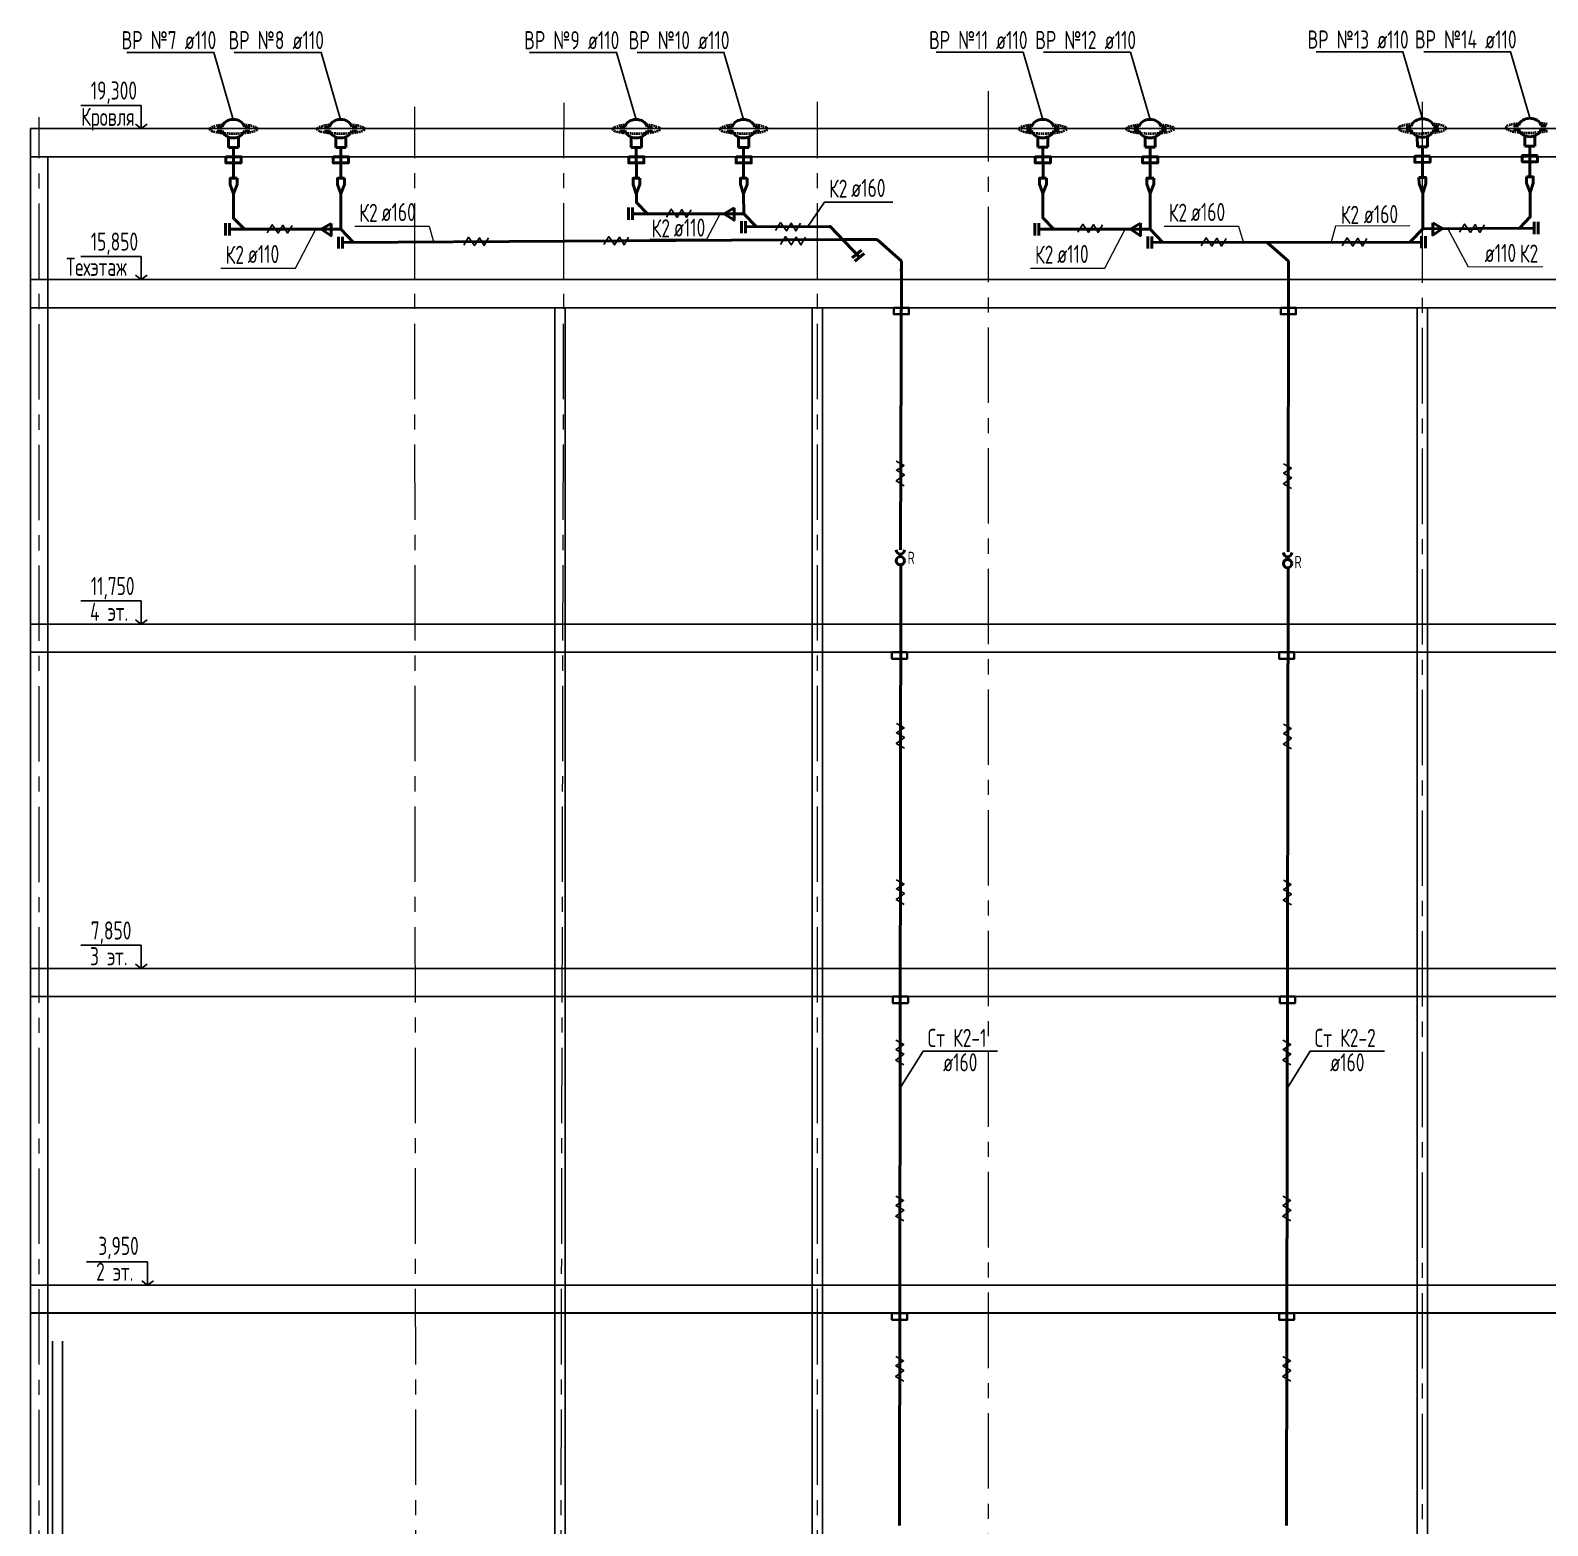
# Model space of a CAD drawing. Header units: millimetres. Extents: x -8689834 to 9419935, y -117443 to 166298.
# Drawn here: x -83562 to -58415, y -50119 to -25328 of the extents above; entities that cross this region are included whole.
import ezdxf

# ---------------------------------------------------------------- set-up
doc = ezdxf.new("R2010")
doc.units = ezdxf.units.MM
doc.header["$MEASUREMENT"] = 0
doc.linetypes.add('CENTER', pattern=[2, 1.25, -0.25, 0.25, -0.25])
for name, color, linetype in [('PDF __ВК-В1-текст', 7, 'Continuous'), ('PDF __ВК-противопожарная муфта', 1, 'Continuous'), ('PDF __ВК-стены', 7, 'Continuous'), ('PDF __эл.подогрев', 1, 'Continuous'), ('АР_Кровля дорожки', 245, 'Continuous'), ('АР_Таблицы', 250, 'Continuous')]:
    doc.layers.add(name, color=color, linetype=linetype)
doc.layers.add('PDF __К2', color=7, linetype='Continuous', true_color=0xb800b8)
doc.layers.add('АР_Оси', color=195, linetype='Continuous', lineweight=9)
doc.layers.add('ВК_канализация', color=32, linetype='Continuous', lineweight=15)
doc.styles.add('ISOCPEUR', font='isocpeur.ttf', dxfattribs={"width": 0.7})

msp = doc.modelspace()

# ---------------------------------------------------------------- linework, layer by layer
at = {"layer": 'PDF __ВК-В1-текст', "lineweight": 25}
for points in [[(-81724.8, -26572.1), (-82723.8, -26572.1)], [(-81724.8, -26957.3), (-81724.8, -26572.1)], [(-81627.4, -26885.4), (-81724.8, -26957.3), (-81817.9, -26885.4)], [(-81724.8, -29076.4), (-82723.8, -29076.4)], [(-81724.8, -29461.6), (-81724.8, -29076.4)], [(-81627.4, -29389.7), (-81724.8, -29461.6), (-81817.9, -29389.7)], [(-81724.8, -34786.9), (-82723.8, -34786.9)], [(-81724.8, -35172.1), (-81724.8, -34786.9)], [(-81627.4, -35100.2), (-81724.8, -35172.1), (-81817.9, -35100.2)], [(-81724.8, -40497.5), (-82723.8, -40497.5)], [(-81724.8, -40882.7), (-81724.8, -40497.5)], [(-81627.4, -40810.7), (-81724.8, -40882.7), (-81817.9, -40810.7)], [(-81618.9, -45746.6), (-82630.6, -45746.6)], [(-81618.9, -46131.8), (-81618.9, -45746.6)], [(-81618.9, -46131.8), (-81712.1, -46059.8)], [(-81618.9, -46131.8), (-81521.6, -46059.8)]]:
    msp.add_lwpolyline(points, dxfattribs=at)
at = {"layer": 'PDF __ВК-противопожарная муфта', "lineweight": 40}
for points in [[(-58583.9, -27403.7), (-58836.4, -27405.1), (-58835.8, -27507.3), (-58583.4, -27505.9)], [(-80322, -27424.8), (-80069.5, -27424.8), (-80069.5, -27526.9), (-80322, -27526.9)], [(-78542.7, -27424.8), (-78290.3, -27424.8), (-78290.3, -27526.9), (-78542.7, -27526.9)], [(-73645.7, -27425.2), (-73393.2, -27425.2), (-73393.2, -27527.4), (-73645.7, -27527.4)], [(-71866.4, -27425.2), (-71613.9, -27425.2), (-71613.9, -27527.4), (-71866.4, -27527.4)], [(-66907.7, -27423), (-66655.2, -27423), (-66655.2, -27525.2), (-66907.7, -27525.2)], [(-65128.4, -27423), (-64875.9, -27423), (-64875.9, -27525.2), (-65128.4, -27525.2)], [(-60363.2, -27413.7), (-60615.6, -27415.1), (-60615.1, -27517.3), (-60362.6, -27515.9)]]:
    msp.add_lwpolyline(points, close=True, dxfattribs=at)
at = {"layer": 'PDF __ВК-противопожарная муфта', "lineweight": 30}
for points in [[(-69253.8, -29927.3), (-69001.3, -29927.3), (-69001.3, -30035.5), (-69253.8, -30035.5)], [(-62839.1, -29927.3), (-62586.6, -29927.3), (-62586.6, -30035.5), (-62839.1, -30035.5)], [(-69281.7, -35637.8), (-69029.2, -35637.8), (-69029.2, -35746), (-69281.7, -35746)], [(-62866.9, -35637.8), (-62614.5, -35637.8), (-62614.5, -35746), (-62866.9, -35746)], [(-69268.3, -41348.3), (-69015.9, -41348.3), (-69015.9, -41456.5), (-69268.3, -41456.5)], [(-62853.6, -41348.3), (-62601.1, -41348.3), (-62601.1, -41456.5), (-62853.6, -41456.5)], [(-69281.7, -46597.4), (-69029.2, -46597.4), (-69029.2, -46705.6), (-69281.7, -46705.6)], [(-62866.9, -46597.4), (-62614.5, -46597.4), (-62614.5, -46705.6), (-62866.9, -46705.6)]]:
    msp.add_lwpolyline(points, close=True, dxfattribs=at)
at = {"layer": 'PDF __ВК-стены', "color": 18, "lineweight": 25, "true_color": 0x000000}
for points in [[(-83561.9, -26957.3), (-83561.9, -57091.4)], [(-83561.9, -26957.3), (-43997.7, -26957.4)], [(-83561.9, -27423), (-43998.5, -27423)], [(-83505.3, -27423), (-43998.5, -27423)], [(-83274.1, -27423), (-83274.1, -56625.8)], [(-83561.9, -29461.6), (-44002, -29461.8)], [(-83561.9, -29927.3), (-44002.8, -29927.3)], [(-83561.9, -29927.3), (-44002.8, -29927.3)], [(-74870, -29927.3), (-74870, -56625.8)], [(-74700.7, -29927.3), (-74700.7, -56625.8)], [(-70605, -29927.3), (-70605, -56625.8)], [(-70435.7, -29927.3), (-70435.7, -56625.8)], [(-60578.4, -29925.5), (-60578.4, -56624)], [(-60409.1, -29925.5), (-60409.1, -56624)], [(-83561.9, -35172.1), (-44011.7, -35172.1)], [(-83561.9, -35637.8), (-44012.5, -35637.8)], [(-83561.9, -35637.8), (-44012.5, -35637.8)], [(-83561.9, -40882.7), (-44021.4, -40882.7)], [(-83561.9, -41348.3), (-44022.2, -41348.3)], [(-83561.9, -41348.3), (-44022.2, -41348.3)], [(-83561.9, -46131.8), (-44030.3, -46131.8)], [(-83561.9, -46593.2), (-44031.1, -46593.2)], [(-83561.9, -46597.4), (-44031.1, -46597.4)], [(-83197.4, -47058.8), (-83197.4, -51842.3)], [(-83028, -47058.8), (-83028, -51842.3)]]:
    msp.add_lwpolyline(points, dxfattribs=at)
at = {"layer": 'PDF __К2', "lineweight": 40}
for points in [[(-80382.1, -26932.1), (-80466.2, -26932.1)], [(-80466.2, -26998.2), (-80382.1, -26998.2)], [(-80279.9, -27100.4), (-80279.9, -27268.7)], [(-80111.6, -27100.4), (-80111.6, -27268.7)], [(-79925.3, -26932.1), (-80009.4, -26932.1)], [(-80009.4, -26998.2), (-79925.3, -26998.2)], [(-78602.8, -26932.1), (-78687, -26932.1)], [(-78687, -26998.2), (-78602.8, -26998.2)], [(-78500.6, -27100.4), (-78500.6, -27268.7)], [(-78332.3, -27100.4), (-78332.3, -27268.7)], [(-78146, -26932.1), (-78230.1, -26932.1)], [(-78230.1, -26998.2), (-78146, -26998.2)], [(-73705.8, -26932.5), (-73789.9, -26932.5)], [(-73789.9, -26998.7), (-73705.8, -26998.7)], [(-73603.6, -27100.8), (-73603.6, -27269.1)], [(-73435.3, -27100.8), (-73435.3, -27269.1)], [(-73248.9, -26932.5), (-73333.1, -26932.5)], [(-73333.1, -26998.7), (-73248.9, -26998.7)], [(-71926.5, -26932.5), (-72010.7, -26932.5)], [(-72010.7, -26998.7), (-71926.5, -26998.7)], [(-71824.3, -27100.8), (-71824.3, -27269.1)], [(-71656, -27100.8), (-71656, -27269.1)], [(-71469.7, -26932.5), (-71553.8, -26932.5)], [(-71553.8, -26998.7), (-71469.7, -26998.7)], [(-66967.8, -26930.3), (-67051.9, -26930.3)], [(-67051.9, -26996.4), (-66967.8, -26996.4)], [(-66865.6, -27098.6), (-66865.6, -27266.9)], [(-66697.3, -27098.6), (-66697.3, -27266.9)], [(-66510.9, -26930.3), (-66595.1, -26930.3)], [(-66595.1, -26996.4), (-66510.9, -26996.4)], [(-65188.5, -26930.3), (-65272.7, -26930.3)], [(-65272.7, -26996.4), (-65188.5, -26996.4)], [(-65086.3, -27098.6), (-65086.3, -27266.9)], [(-64918, -27098.6), (-64918, -27266.9)], [(-64731.7, -26930.3), (-64815.8, -26930.3)], [(-64815.8, -26996.4), (-64731.7, -26996.4)], [(-60762.7, -26923.2), (-60678.5, -26922.7)], [(-60678.1, -26988.9), (-60762.3, -26989.3)], [(-60575.4, -27090.5), (-60574.4, -27258.8)], [(-60407.1, -27089.5), (-60406.1, -27257.8)], [(-60305.8, -26920.7), (-60221.7, -26920.2)], [(-60221.3, -26986.3), (-60305.5, -26986.8)], [(-58983.4, -26913.2), (-58899.3, -26912.8)], [(-58898.9, -26978.9), (-58983.1, -26979.4)], [(-58796.1, -27080.5), (-58795.2, -27248.8)], [(-58627.8, -27079.6), (-58626.9, -27247.9)], [(-58526.6, -26910.7), (-58442.4, -26910.2)], [(-58442.1, -26976.3), (-58526.2, -26976.8)], [(-80111.6, -27268.7), (-80279.9, -27268.7)], [(-80195.7, -27268.7), (-80192.7, -27779.4)], [(-78332.3, -27268.7), (-78500.6, -27268.7)], [(-78416.5, -27268.7), (-78416.5, -27779.4)], [(-73435.3, -27269.1), (-73603.6, -27269.1)], [(-73519.4, -27269.1), (-73516.4, -27779.9)], [(-71656, -27269.1), (-71824.3, -27269.1)], [(-71740.2, -27269.1), (-71740.2, -27779.9)], [(-66697.3, -27266.9), (-66865.6, -27266.9)], [(-66781.4, -27266.9), (-66778.4, -27777.6)], [(-64918, -27266.9), (-65086.3, -27266.9)], [(-65002.2, -27266.9), (-65002.2, -27777.6)], [(-60574.4, -27258.8), (-60406.1, -27257.8)], [(-60490.3, -27258.3), (-60487.4, -27769)], [(-58795.2, -27248.8), (-58626.9, -27247.9)], [(-58711, -27248.3), (-58711.2, -27759.1)], [(-80195.7, -28037.9), (-80195.7, -28440.6), (-80015.4, -28627)], [(-78416.5, -28037.9), (-78416.5, -28627), (-78205, -28845.5)], [(-73516.4, -28047), (-73516.4, -28182.6), (-73336.1, -28369)], [(-71740.2, -28038.4), (-71737.2, -28369), (-71525.7, -28587.5)], [(-66781.4, -28036.1), (-66781.4, -28438.8), (-66601.1, -28625.2)], [(-65002.2, -28036.1), (-65002.2, -28625.2), (-64790.7, -28843.7)], [(-60486, -28027.5), (-60482.7, -28616.6), (-60692.9, -28836.3)], [(-58706.7, -28017.5), (-58704.5, -28420.3), (-58883.8, -28607.6)], [(-73648.7, -28266.8), (-73648.7, -28471.1)], [(-73582.6, -28266.8), (-73582.6, -28471.1)], [(-73582.6, -28369), (-71737.2, -28369)], [(-80328, -28524.8), (-80328, -28729.2)], [(-80261.9, -28524.8), (-80261.9, -28729.2)], [(-80261.9, -28627), (-78416.5, -28627)], [(-71777.2, -28491.3), (-71777.2, -28689.6)], [(-71711, -28491.3), (-71711, -28689.6)], [(-71711, -28587.5), (-70308.2, -28577.8)], [(-70308.2, -28577.8), (-70308.2, -28577.8), (-69821.2, -29089.4)], [(-66913.7, -28523), (-66913.7, -28727.4)], [(-66847.5, -28523), (-66847.5, -28727.4)], [(-66847.5, -28625.2), (-65002.2, -28625.2)], [(-58637.3, -28606.2), (-60482.7, -28616.6)], [(-58637.9, -28504.1), (-58636.7, -28708.4)], [(-58571.8, -28503.7), (-58570.6, -28708.1)], [(-78456.5, -28749.3), (-78456.5, -28947.7)], [(-78390.3, -28749.3), (-78390.3, -28947.7)], [(-78390.3, -28845.5), (-70099.6, -28796.8)], [(-70099.6, -28796.8), (-69529.7, -28796.8)], [(-69529.7, -28796.8), (-69126.6, -29157.7)], [(-65042.1, -28747.5), (-65042.1, -28945.9)], [(-64976, -28747.5), (-64976, -28945.9)], [(-64976, -28846.7), (-60507.6, -28838.2)], [(-63063.3, -28843.1), (-62711.9, -29157.7)], [(-60508.1, -28739), (-60507, -28937.4)], [(-60442, -28738.7), (-60440.9, -28937)], [(-69939.7, -29102.1), (-69787.4, -28975.1)], [(-69897.3, -29152.9), (-69745, -29025.8)], [(-69126.6, -29157.7), (-69143.3, -33942.4)], [(-62711.9, -29157.7), (-62718, -33973.5)], [(-69127, -29281.3), (-69127, -29317.4)], [(-69127, -29281.3), (-69127, -29317.4)], [(-69133, -34191.1), (-69157.8, -50119.2)], [(-69140.3, -34017.6), (-69140.3, -34053.7)], [(-69140.3, -34017.6), (-69140.3, -34053.7)], [(-62722.5, -34062.8), (-62722.5, -34098.9)], [(-62722.5, -34062.8), (-62722.5, -34098.9)], [(-62718.3, -34236.7), (-62743.1, -50119.2)]]:
    msp.add_lwpolyline(points, dxfattribs=at)
at = {"layer": 'PDF __К2', "color": 7, "lineweight": 40}
for points in [[(-80135.6, -27779.4), (-80135.6, -27881.6), (-80195.7, -28037.9), (-80249.8, -27881.6), (-80249.8, -27779.4)], [(-78356.4, -27779.4), (-78356.4, -27881.6), (-78416.5, -28037.9), (-78470.6, -27881.6), (-78470.6, -27779.4)], [(-73459.3, -27779.9), (-73459.3, -27882.1), (-73519.4, -28038.4), (-73573.5, -27882.1), (-73573.5, -27779.9)], [(-71680.1, -27779.9), (-71680.1, -27882.1), (-71740.2, -28038.4), (-71794.3, -27882.1), (-71794.3, -27779.9)], [(-66721.3, -27777.6), (-66721.3, -27879.8), (-66781.4, -28036.1), (-66835.5, -27879.8), (-66835.5, -27777.6)], [(-64942, -27777.6), (-64942, -27879.8), (-65002.2, -28036.1), (-65056.3, -27879.8), (-65056.3, -27777.6)], [(-60547.5, -27769.4), (-60547, -27871.6), (-60486, -28027.5), (-60432.8, -27870.9), (-60433.3, -27768.7)], [(-58768.3, -27759.4), (-58767.7, -27861.6), (-58706.7, -28017.5), (-58653.5, -27861), (-58654.1, -27758.8)]]:
    msp.add_lwpolyline(points, close=True, dxfattribs=at)
for points in [[(-71899.5, -28270.4), (-71899.5, -28477.2), (-72061.8, -28369), (-71899.5, -28270.4)], [(-78578.8, -28528.4), (-78578.8, -28735.2), (-78741.1, -28627), (-78578.8, -28528.4)], [(-65164.5, -28526.6), (-65164.5, -28733.4), (-65326.8, -28625.2), (-65164.5, -28526.6)], [(-60320.9, -28517.1), (-60319.8, -28723.9), (-60158.1, -28614.8), (-60320.9, -28517.1)]]:
    msp.add_lwpolyline(points, dxfattribs=at)
at = {"layer": 'PDF __К2', "lineweight": 40}
for centre in [(-69143.3, -34122.8), (-62725.5, -34168)]:
    msp.add_circle(centre, 69.1, dxfattribs=at)
for centre in [(-69143.3, -33942.4), (-62725.5, -33987.6)]:
    msp.add_arc(centre, 69.1, 180.00003, 359.99997, dxfattribs=at)
for points in [[(-80198.8, -26805.8), (-80287.4, -26805.8), (-80364.2, -26855.6), (-80383.5, -26925.7)], [(-80014, -26925.7), (-80033.3, -26855.6), (-80110.1, -26805.8), (-80198.8, -26805.8)], [(-78419.5, -26805.8), (-78508.1, -26805.8), (-78584.9, -26855.6), (-78604.3, -26925.7)], [(-78234.7, -26925.7), (-78254, -26855.6), (-78330.8, -26805.8), (-78419.5, -26805.8)], [(-73522.4, -26806.3), (-73611.1, -26806.3), (-73687.9, -26856.1), (-73707.2, -26926.1)], [(-73337.7, -26926.1), (-73357, -26856.1), (-73433.8, -26806.3), (-73522.4, -26806.3)], [(-71743.2, -26806.3), (-71831.8, -26806.3), (-71908.6, -26856.1), (-71928, -26926.1)], [(-71558.4, -26926.1), (-71577.7, -26856.1), (-71654.5, -26806.3), (-71743.2, -26806.3)], [(-66784.4, -26804.1), (-66873.1, -26804.1), (-66949.9, -26853.9), (-66969.2, -26923.9)], [(-66599.6, -26923.9), (-66619, -26853.9), (-66695.8, -26804.1), (-66784.4, -26804.1)], [(-65005.2, -26804.1), (-65093.8, -26804.1), (-65170.6, -26853.9), (-65190, -26923.9)], [(-64820.4, -26923.9), (-64839.7, -26853.9), (-64916.5, -26804.1), (-65005.2, -26804.1)], [(-60674, -26916.3), (-60655, -26846.2), (-60578.5, -26795.9), (-60489.9, -26795.4)], [(-60489.9, -26795.4), (-60401.2, -26795), (-60324.1, -26844.3), (-60304.4, -26914.3)], [(-58894.7, -26906.4), (-58875.8, -26836.2), (-58799.3, -26786), (-58710.6, -26785.5)], [(-58710.6, -26785.5), (-58622, -26785), (-58544.9, -26834.4), (-58525.2, -26904.3)], [(-80383.5, -26992.6), (-80364.2, -27062.6), (-80287.4, -27112.4), (-80198.8, -27112.4)], [(-80198.8, -27112.4), (-80110.1, -27112.4), (-80033.3, -27062.6), (-80014, -26992.6)], [(-78604.3, -26992.6), (-78584.9, -27062.6), (-78508.1, -27112.4), (-78419.5, -27112.4)], [(-78419.5, -27112.4), (-78330.8, -27112.4), (-78254, -27062.6), (-78234.7, -26992.6)], [(-73707.2, -26993), (-73687.9, -27063.1), (-73611.1, -27112.9), (-73522.4, -27112.9)], [(-73522.4, -27112.9), (-73433.8, -27112.9), (-73357, -27063.1), (-73337.7, -26993)], [(-71928, -26993), (-71908.6, -27063.1), (-71831.8, -27112.9), (-71743.2, -27112.9)], [(-71743.2, -27112.9), (-71654.5, -27112.9), (-71577.7, -27063.1), (-71558.4, -26993)], [(-66969.2, -26990.8), (-66949.9, -27060.8), (-66873.1, -27110.6), (-66784.4, -27110.6)], [(-66784.4, -27110.6), (-66695.8, -27110.6), (-66619, -27060.8), (-66599.6, -26990.8)], [(-65190, -26990.8), (-65170.6, -27060.8), (-65093.8, -27110.6), (-65005.2, -27110.6)], [(-65005.2, -27110.6), (-64916.5, -27110.6), (-64839.7, -27060.8), (-64820.4, -26990.8)], [(-60488.2, -27102), (-60576.8, -27102.5), (-60653.9, -27053.1), (-60673.6, -26983.2)], [(-60304, -26981.1), (-60323, -27051.3), (-60399.5, -27101.5), (-60488.2, -27102)], [(-58708.9, -27092), (-58797.6, -27092.5), (-58874.6, -27043.2), (-58894.4, -26973.2)], [(-58524.8, -26971.2), (-58543.8, -27041.3), (-58620.3, -27091.5), (-58708.9, -27092)]]:
    msp.add_open_spline(points, degree=3, dxfattribs=at)
at = {"layer": 'PDF __эл.подогрев', "lineweight": 35}
for points in [[(-80484.3, -26908), (-80460.2, -26902)], [(-80448.2, -26902), (-80424.2, -26896)], [(-80412.1, -26896), (-80388.1, -26890)], [(-80376.1, -26890), (-80364.1, -26890)], [(-80027.4, -26890), (-80003.4, -26890)], [(-79991.4, -26896), (-79967.3, -26896)], [(-79955.3, -26896), (-79925.3, -26902)], [(-78705, -26908), (-78681, -26902)], [(-78668.9, -26902), (-78644.9, -26896)], [(-78632.9, -26896), (-78608.8, -26890)], [(-78596.8, -26890), (-78584.8, -26890)], [(-78248.2, -26890), (-78224.1, -26890)], [(-78212.1, -26896), (-78188.1, -26896)], [(-78176, -26896), (-78146, -26902)], [(-73808, -26908.5), (-73783.9, -26902.5)], [(-73771.9, -26902.5), (-73747.9, -26896.5)], [(-73735.8, -26896.5), (-73711.8, -26890.5)], [(-73699.8, -26890.5), (-73687.7, -26890.5)], [(-73351.1, -26890.5), (-73327.1, -26890.5)], [(-73315.1, -26896.5), (-73291, -26896.5)], [(-73279, -26896.5), (-73248.9, -26902.5)], [(-72028.7, -26908.5), (-72004.7, -26902.5)], [(-71992.6, -26902.5), (-71968.6, -26896.5)], [(-71956.6, -26896.5), (-71932.5, -26890.5)], [(-71920.5, -26890.5), (-71908.5, -26890.5)], [(-71571.9, -26890.5), (-71547.8, -26890.5)], [(-71535.8, -26896.5), (-71511.8, -26896.5)], [(-71499.7, -26896.5), (-71469.7, -26902.5)], [(-67070, -26906.2), (-67045.9, -26900.2)], [(-67033.9, -26900.2), (-67009.8, -26894.2)], [(-66997.8, -26894.2), (-66973.8, -26888.2)], [(-66961.8, -26888.2), (-66949.7, -26888.2)], [(-66613.1, -26888.2), (-66589.1, -26888.2)], [(-66577, -26894.2), (-66553, -26894.2)], [(-66541, -26894.2), (-66510.9, -26900.2)], [(-66498.9, -26906.2), (-66492.9, -26906.2), (-66474.9, -26912.2)], [(-65290.7, -26906.2), (-65266.6, -26900.2)], [(-65254.6, -26900.2), (-65230.6, -26894.2)], [(-65218.6, -26894.2), (-65194.5, -26888.2)], [(-65182.5, -26888.2), (-65170.5, -26888.2)], [(-64833.9, -26888.2), (-64809.8, -26888.2)], [(-64797.8, -26894.2), (-64773.7, -26894.2)], [(-64761.7, -26894.2), (-64731.7, -26900.2)], [(-64719.6, -26906.2), (-64713.6, -26906.2), (-64695.6, -26912.2)], [(-60810.8, -26905.4), (-60828.8, -26911.6), (-60834.9, -26911.6)], [(-60774.8, -26899.2), (-60780.8, -26899.3), (-60798.8, -26905.4)], [(-60732.8, -26887), (-60762.8, -26893.2)], [(-60696.7, -26886.8), (-60720.8, -26886.9)], [(-60660.7, -26880.6), (-60684.8, -26880.7)], [(-60312.1, -26878.6), (-60324.1, -26878.7)], [(-60276, -26884.4), (-60300.1, -26878.5)], [(-60239.9, -26890.2), (-60264, -26884.4)], [(-60203.8, -26896), (-60227.9, -26890.2)], [(-60167.6, -26907.9), (-60191.7, -26902)], [(-59031.6, -26895.5), (-59049.6, -26901.6), (-59055.6, -26901.6)], [(-58995.6, -26889.3), (-59001.6, -26889.3), (-59019.6, -26895.4)], [(-58953.6, -26877), (-58983.6, -26883.2)], [(-58917.5, -26876.8), (-58941.5, -26876.9)], [(-58881.5, -26870.6), (-58905.5, -26870.7)], [(-58532.8, -26868.6), (-58544.9, -26868.7)], [(-58496.7, -26874.5), (-58520.8, -26868.6)], [(-58460.6, -26880.3), (-58484.7, -26874.4)], [(-58424.5, -26886.1), (-58448.6, -26880.2)], [(-80586.5, -26956.1), (-80586.5, -26950.1), (-80568.4, -26938.1)], [(-80574.4, -26986.2), (-80580.5, -26980.2), (-80586.5, -26968.1)], [(-80538.4, -27004.2), (-80556.4, -26998.2), (-80562.4, -26992.2)], [(-80556.4, -26932.1), (-80532.4, -26920)], [(-80502.3, -27016.2), (-80520.3, -27010.2), (-80526.4, -27004.2)], [(-80520.3, -26920), (-80496.3, -26914)], [(-80466.2, -27022.2), (-80472.3, -27022.2), (-80490.3, -27016.2)], [(-80430.2, -27028.2), (-80454.2, -27022.2)], [(-80394.1, -27034.3), (-80412.1, -27034.3), (-80418.2, -27028.2)], [(-80358, -27040.3), (-80382.1, -27034.3)], [(-80322, -27040.3), (-80346, -27040.3)], [(-80279.9, -27040.3), (-80303.9, -27040.3)], [(-80243.8, -27046.3), (-80267.9, -27046.3)], [(-80207.8, -27046.3), (-80231.8, -27046.3)], [(-80171.7, -27046.3), (-80195.7, -27046.3)], [(-80129.6, -27046.3), (-80159.7, -27046.3)], [(-80093.6, -27040.3), (-80117.6, -27046.3)], [(-80057.5, -27040.3), (-80081.5, -27040.3)], [(-80021.4, -27034.3), (-80045.5, -27040.3)], [(-79985.4, -27034.3), (-80009.4, -27034.3)], [(-79943.3, -27028.2), (-79967.3, -27028.2)], [(-79907.2, -27022.2), (-79919.2, -27022.2), (-79931.3, -27022.2)], [(-79913.2, -26908), (-79907.2, -26908), (-79889.2, -26914)], [(-79871.2, -27010.2), (-79895.2, -27016.2)], [(-79877.2, -26914), (-79859.1, -26920), (-79853.1, -26920)], [(-79835.1, -26998.2), (-79859.1, -27004.2)], [(-79841.1, -26926.1), (-79823.1, -26932.1), (-79823.1, -26938.1)], [(-79805, -26974.1), (-79811, -26980.2), (-79823.1, -26992.2)], [(-79811, -26944.1), (-79805, -26950.1), (-79799, -26968.1)], [(-78807.2, -26956.1), (-78807.2, -26950.1), (-78789.2, -26938.1)], [(-78795.2, -26986.2), (-78801.2, -26980.2), (-78807.2, -26968.1)], [(-78759.1, -27004.2), (-78777.1, -26998.2), (-78783.2, -26992.2)], [(-78777.1, -26932.1), (-78753.1, -26920)], [(-78723, -27016.2), (-78741.1, -27010.2), (-78747.1, -27004.2)], [(-78741.1, -26920), (-78717, -26914)], [(-78687, -27022.2), (-78693, -27022.2), (-78711, -27016.2)], [(-78650.9, -27028.2), (-78675, -27022.2)], [(-78614.8, -27034.3), (-78632.9, -27034.3), (-78638.9, -27028.2)], [(-78578.8, -27040.3), (-78602.8, -27034.3)], [(-78542.7, -27040.3), (-78566.8, -27040.3)], [(-78500.6, -27040.3), (-78524.7, -27040.3)], [(-78464.6, -27046.3), (-78488.6, -27046.3)], [(-78428.5, -27046.3), (-78452.6, -27046.3)], [(-78392.4, -27046.3), (-78416.5, -27046.3)], [(-78350.4, -27046.3), (-78380.4, -27046.3)], [(-78314.3, -27040.3), (-78338.3, -27046.3)], [(-78278.2, -27040.3), (-78302.3, -27040.3)], [(-78242.2, -27034.3), (-78266.2, -27040.3)], [(-78206.1, -27034.3), (-78230.1, -27034.3)], [(-78164, -27028.2), (-78188.1, -27028.2)], [(-78128, -27022.2), (-78140, -27022.2), (-78152, -27022.2)], [(-78134, -26908), (-78128, -26908), (-78109.9, -26914)], [(-78091.9, -27010.2), (-78115.9, -27016.2)], [(-78097.9, -26914), (-78079.9, -26920), (-78073.9, -26920)], [(-78055.8, -26998.2), (-78079.9, -27004.2)], [(-78061.8, -26926.1), (-78043.8, -26932.1), (-78043.8, -26938.1)], [(-78025.8, -26974.1), (-78031.8, -26980.2), (-78043.8, -26992.2)], [(-78031.8, -26944.1), (-78025.8, -26950.1), (-78019.8, -26968.1)], [(-73910.2, -26956.6), (-73910.2, -26950.6), (-73892.1, -26938.5)], [(-73898.1, -26986.6), (-73904.1, -26980.6), (-73910.2, -26968.6)], [(-73862.1, -27004.7), (-73880.1, -26998.7), (-73886.1, -26992.6)], [(-73880.1, -26932.5), (-73856.1, -26920.5)], [(-73826, -27016.7), (-73844, -27010.7), (-73850, -27004.7)], [(-73844, -26920.5), (-73820, -26914.5)], [(-73789.9, -27022.7), (-73795.9, -27022.7), (-73814, -27016.7)], [(-73753.9, -27028.7), (-73777.9, -27022.7)], [(-73717.8, -27034.7), (-73735.8, -27034.7), (-73741.8, -27028.7)], [(-73681.7, -27040.7), (-73705.8, -27034.7)], [(-73645.7, -27040.7), (-73669.7, -27040.7)], [(-73603.6, -27040.7), (-73627.6, -27040.7)], [(-73567.5, -27046.7), (-73591.6, -27046.7)], [(-73531.5, -27046.7), (-73555.5, -27046.7)], [(-73495.4, -27046.7), (-73519.4, -27046.7)], [(-73453.3, -27046.7), (-73483.4, -27046.7)], [(-73417.3, -27040.7), (-73441.3, -27046.7)], [(-73381.2, -27040.7), (-73405.2, -27040.7)], [(-73345.1, -27034.7), (-73369.2, -27040.7)], [(-73309.1, -27034.7), (-73333.1, -27034.7)], [(-73267, -27028.7), (-73291, -27028.7)], [(-73230.9, -27022.7), (-73242.9, -27022.7), (-73255, -27022.7)], [(-73236.9, -26908.5), (-73230.9, -26908.5), (-73212.9, -26914.5)], [(-73194.8, -27010.7), (-73218.9, -27016.7)], [(-73200.9, -26914.5), (-73182.8, -26920.5), (-73176.8, -26920.5)], [(-73158.8, -26998.7), (-73182.8, -27004.7)], [(-73164.8, -26926.5), (-73146.8, -26932.5), (-73146.8, -26938.5)], [(-73128.7, -26974.6), (-73134.7, -26980.6), (-73146.8, -26992.6)], [(-73134.7, -26944.6), (-73128.7, -26950.6), (-73122.7, -26968.6)], [(-72130.9, -26956.6), (-72130.9, -26950.6), (-72112.9, -26938.5)], [(-72118.9, -26986.6), (-72124.9, -26980.6), (-72130.9, -26968.6)], [(-72082.8, -27004.7), (-72100.8, -26998.7), (-72106.8, -26992.6)], [(-72100.8, -26932.5), (-72076.8, -26920.5)], [(-72046.7, -27016.7), (-72064.8, -27010.7), (-72070.8, -27004.7)], [(-72064.8, -26920.5), (-72040.7, -26914.5)], [(-72010.7, -27022.7), (-72016.7, -27022.7), (-72034.7, -27016.7)], [(-71974.6, -27028.7), (-71998.6, -27022.7)], [(-71938.5, -27034.7), (-71956.6, -27034.7), (-71962.6, -27028.7)], [(-71902.5, -27040.7), (-71926.5, -27034.7)], [(-71866.4, -27040.7), (-71890.4, -27040.7)], [(-71824.3, -27040.7), (-71848.4, -27040.7)], [(-71788.3, -27046.7), (-71812.3, -27046.7)], [(-71752.2, -27046.7), (-71776.2, -27046.7)], [(-71716.1, -27046.7), (-71740.2, -27046.7)], [(-71674.1, -27046.7), (-71704.1, -27046.7)], [(-71638, -27040.7), (-71662, -27046.7)], [(-71601.9, -27040.7), (-71626, -27040.7)], [(-71565.9, -27034.7), (-71589.9, -27040.7)], [(-71529.8, -27034.7), (-71553.8, -27034.7)], [(-71487.7, -27028.7), (-71511.8, -27028.7)], [(-71451.6, -27022.7), (-71463.7, -27022.7), (-71475.7, -27022.7)], [(-71457.7, -26908.5), (-71451.6, -26908.5), (-71433.6, -26914.5)], [(-71415.6, -27010.7), (-71439.6, -27016.7)], [(-71421.6, -26914.5), (-71403.6, -26920.5), (-71397.5, -26920.5)], [(-71379.5, -26998.7), (-71403.6, -27004.7)], [(-71385.5, -26926.5), (-71367.5, -26932.5), (-71367.5, -26938.5)], [(-71349.5, -26974.6), (-71355.5, -26980.6), (-71367.5, -26992.6)], [(-71355.5, -26944.6), (-71349.5, -26950.6), (-71343.4, -26968.6)], [(-67172.1, -26954.3), (-67172.1, -26948.3), (-67154.1, -26936.3)], [(-67160.1, -26984.4), (-67166.1, -26978.4), (-67172.1, -26966.3)], [(-67124.1, -27002.4), (-67142.1, -26996.4), (-67148.1, -26990.4)], [(-67142.1, -26930.3), (-67118, -26918.3)], [(-67088, -27014.4), (-67106, -27008.4), (-67112, -27002.4)], [(-67106, -26918.3), (-67082, -26912.2)], [(-67051.9, -27020.4), (-67057.9, -27020.4), (-67076, -27014.4)], [(-67015.9, -27026.5), (-67039.9, -27020.4)], [(-66979.8, -27032.5), (-66997.8, -27032.5), (-67003.8, -27026.5)], [(-66943.7, -27038.5), (-66967.8, -27032.5)], [(-66907.7, -27038.5), (-66931.7, -27038.5)], [(-66865.6, -27038.5), (-66889.6, -27038.5)], [(-66829.5, -27044.5), (-66853.6, -27044.5)], [(-66793.4, -27044.5), (-66817.5, -27044.5)], [(-66757.4, -27044.5), (-66781.4, -27044.5)], [(-66715.3, -27044.5), (-66745.4, -27044.5)], [(-66679.2, -27038.5), (-66703.3, -27044.5)], [(-66643.2, -27038.5), (-66667.2, -27038.5)], [(-66607.1, -27032.5), (-66631.1, -27038.5)], [(-66571, -27032.5), (-66595.1, -27032.5)], [(-66529, -27026.5), (-66553, -27026.5)], [(-66492.9, -27020.4), (-66504.9, -27020.4), (-66516.9, -27020.4)], [(-66456.8, -27008.4), (-66480.9, -27014.4)], [(-66462.8, -26912.2), (-66444.8, -26918.3), (-66438.8, -26918.3)], [(-66420.8, -26996.4), (-66444.8, -27002.4)], [(-66426.8, -26924.3), (-66408.7, -26930.3), (-66408.7, -26936.3)], [(-66390.7, -26972.4), (-66396.7, -26978.4), (-66408.7, -26990.4)], [(-66396.7, -26942.3), (-66390.7, -26948.3), (-66384.7, -26966.3)], [(-65392.9, -26954.3), (-65392.9, -26948.3), (-65374.8, -26936.3)], [(-65380.9, -26984.4), (-65386.9, -26978.4), (-65392.9, -26966.3)], [(-65344.8, -27002.4), (-65362.8, -26996.4), (-65368.8, -26990.4)], [(-65362.8, -26930.3), (-65338.8, -26918.3)], [(-65308.7, -27014.4), (-65326.8, -27008.4), (-65332.8, -27002.4)], [(-65326.8, -26918.3), (-65302.7, -26912.2)], [(-65272.7, -27020.4), (-65278.7, -27020.4), (-65296.7, -27014.4)], [(-65236.6, -27026.5), (-65260.6, -27020.4)], [(-65200.5, -27032.5), (-65218.6, -27032.5), (-65224.6, -27026.5)], [(-65164.5, -27038.5), (-65188.5, -27032.5)], [(-65128.4, -27038.5), (-65152.4, -27038.5)], [(-65086.3, -27038.5), (-65110.4, -27038.5)], [(-65050.2, -27044.5), (-65074.3, -27044.5)], [(-65014.2, -27044.5), (-65038.2, -27044.5)], [(-64978.1, -27044.5), (-65002.2, -27044.5)], [(-64936, -27044.5), (-64966.1, -27044.5)], [(-64900, -27038.5), (-64924, -27044.5)], [(-64863.9, -27038.5), (-64888, -27038.5)], [(-64827.8, -27032.5), (-64851.9, -27038.5)], [(-64791.8, -27032.5), (-64815.8, -27032.5)], [(-64749.7, -27026.5), (-64773.7, -27026.5)], [(-64713.6, -27020.4), (-64725.7, -27020.4), (-64737.7, -27020.4)], [(-64677.6, -27008.4), (-64701.6, -27014.4)], [(-64683.6, -26912.2), (-64665.5, -26918.3), (-64659.5, -26918.3)], [(-64641.5, -26996.4), (-64665.5, -27002.4)], [(-64647.5, -26924.3), (-64629.5, -26930.3), (-64629.5, -26936.3)], [(-64611.4, -26972.4), (-64617.5, -26978.4), (-64629.5, -26990.4)], [(-64617.5, -26942.3), (-64611.4, -26948.3), (-64605.4, -26966.3)], [(-60876.8, -26935.9), (-60882.8, -26941.9), (-60888.7, -26960)], [(-60882.6, -26966), (-60876.6, -26971.9), (-60864.5, -26983.9)], [(-60846.8, -26917.7), (-60864.8, -26923.8), (-60864.8, -26929.8)], [(-60852.5, -26989.8), (-60828.4, -26995.7)], [(-60816.3, -27001.7), (-60792.2, -27007.5)], [(-60780.2, -27013.5), (-60768.2, -27013.4), (-60756.1, -27013.3)], [(-60744.1, -27019.3), (-60720, -27019.1)], [(-60702, -27025.1), (-60677.9, -27024.9)], [(-60665.9, -27024.9), (-60641.8, -27030.7)], [(-60629.8, -27030.7), (-60605.8, -27030.5)], [(-60593.7, -27030.5), (-60569.7, -27036.3)], [(-60557.6, -27036.3), (-60527.6, -27036.1)], [(-60515.6, -27036), (-60491.5, -27035.9)], [(-60479.5, -27035.8), (-60455.5, -27035.7)], [(-60443.4, -27035.6), (-60419.4, -27035.5)], [(-60407.4, -27029.4), (-60383.4, -27029.3)], [(-60365.3, -27029.2), (-60341.3, -27029.1)], [(-60329.3, -27029), (-60305.3, -27022.8)], [(-60293.2, -27022.8), (-60275.2, -27022.7), (-60269.2, -27016.6)], [(-60257.2, -27016.6), (-60233.2, -27010.4)], [(-60221.2, -27010.3), (-60215.2, -27010.3), (-60197.2, -27004.2)], [(-60185.1, -27004.1), (-60167.1, -26998), (-60161.2, -26992)], [(-60131.5, -26919.7), (-60155.6, -26907.8)], [(-60149.1, -26991.9), (-60131.1, -26985.8), (-60125.2, -26979.8)], [(-60101.3, -26943.6), (-60101.4, -26937.5), (-60119.5, -26925.6)], [(-60113.2, -26973.7), (-60107.2, -26967.6), (-60101.3, -26955.6)], [(-59097.6, -26925.9), (-59103.5, -26932), (-59109.5, -26950)], [(-59103.4, -26956), (-59097.4, -26962), (-59085.3, -26973.9)], [(-59067.6, -26907.7), (-59085.6, -26913.8), (-59085.6, -26919.8)], [(-59073.2, -26979.9), (-59049.1, -26985.7)], [(-59037.1, -26991.7), (-59013, -26997.6)], [(-59001, -27003.5), (-58988.9, -27003.4), (-58976.9, -27003.4)], [(-58964.9, -27009.3), (-58940.8, -27009.2)], [(-58922.7, -27015.1), (-58898.7, -27015)], [(-58886.7, -27014.9), (-58862.6, -27020.8)], [(-58850.6, -27020.7), (-58826.5, -27020.6)], [(-58814.5, -27020.5), (-58790.4, -27026.4)], [(-58778.4, -27026.3), (-58748.4, -27026.1)], [(-58736.3, -27026.1), (-58712.3, -27025.9)], [(-58700.3, -27025.9), (-58676.2, -27025.7)], [(-58664.2, -27025.7), (-58640.2, -27025.5)], [(-58628.2, -27019.5), (-58604.1, -27019.3)], [(-58586.1, -27019.2), (-58562.1, -27019.1)], [(-58550, -27019), (-58526, -27012.9)], [(-58514, -27012.8), (-58496, -27012.7), (-58490, -27006.7)], [(-58478, -27006.6), (-58454, -27000.5)], [(-58441.9, -27000.4), (-58435.9, -27000.3), (-58417.9, -26994.2)]]:
    msp.add_lwpolyline(points, dxfattribs=at)
at = {"layer": 'АР_Кровля дорожки', "color": 7, "ltscale": 500}
for points in [[(-81963, -25693.8), (-80522.6, -25693.8), (-80198.8, -26805.8)], [(-80183.8, -25693.8), (-78743.4, -25693.8), (-78419.5, -26805.8)], [(-75286.7, -25694.2), (-73846.3, -25694.2), (-73522.4, -26806.3)], [(-73507.5, -25694.2), (-72067.1, -25694.2), (-71743.2, -26806.3)], [(-68548.7, -25692), (-67108.3, -25692), (-66784.4, -26804.1)], [(-66769.4, -25692), (-65329, -25692), (-65005.2, -26804.1)], [(-62254.1, -25683.4), (-60813.7, -25683.4), (-60489.9, -26795.4)], [(-60470, -25682.1), (-59029.6, -25682.1), (-58705.8, -26794.2)], [(-73021.4, -28425), (-72939.6, -28292.6), (-72843.3, -28430), (-72762.1, -28300), (-72684.8, -28430), (-72609.5, -28302.9)], [(-69265, -28175), (-70401.5, -28175), (-70676.6, -28580.3)], [(-79635, -28684.8), (-79553.2, -28552.4), (-79456.8, -28689.8), (-79375.6, -28559.8), (-79298.3, -28689.8), (-79223, -28562.7)], [(-71209.6, -28648.3), (-71127.9, -28515.9), (-71031.5, -28653.3), (-70950.3, -28523.3), (-70873, -28653.3), (-70797.7, -28526.2)], [(-66202.9, -28674.3), (-66121.2, -28541.9), (-66024.8, -28679.3), (-65943.6, -28549.3), (-65866.3, -28679.3), (-65791, -28552.2)], [(-59874, -28673.1), (-59792.3, -28540.7), (-59695.9, -28678.1), (-59614.7, -28548.1), (-59537.4, -28678.1), (-59462.1, -28551)], [(-76379.9, -28890.8), (-76298.1, -28758.4), (-76201.7, -28895.8), (-76120.5, -28765.8), (-76043.2, -28895.8), (-75967.9, -28768.7)], [(-74057.9, -28879.9), (-73976.1, -28747.5), (-73879.8, -28884.9), (-73798.6, -28754.9), (-73721.3, -28884.9), (-73645.9, -28757.8)], [(-71128.3, -28879.9), (-71046.5, -28747.5), (-70950.2, -28884.9), (-70869, -28754.9), (-70791.7, -28884.9), (-70716.3, -28757.8)], [(-64157.1, -28900.6), (-64075.3, -28768.1), (-63979, -28905.6), (-63897.8, -28775.5), (-63820.5, -28905.6), (-63745.1, -28778.5)], [(-61822.3, -28900.6), (-61740.5, -28768.1), (-61644.1, -28905.6), (-61562.9, -28775.5), (-61485.6, -28905.6), (-61410.3, -28778.5)], [(-62712.8, -29312.6), (-62712.8, -30775.8)], [(-69077.4, -32878.1), (-69211.8, -32799.6), (-69076.9, -32699.9), (-69208.9, -32621.9), (-69080.8, -32541.4), (-69209.8, -32469.3)], [(-62659.6, -32923.3), (-62794, -32844.8), (-62659.1, -32745.1), (-62791.1, -32667.2), (-62663.1, -32586.6), (-62792, -32514.5)], [(-69075.8, -37230.5), (-69210.3, -37152.1), (-69075.3, -37052.3), (-69207.3, -36974.4), (-69079.3, -36893.9), (-69208.2, -36821.7)], [(-62661.1, -37240.5), (-62795.5, -37162.1), (-62660.6, -37062.3), (-62792.6, -36984.4), (-62664.6, -36903.9), (-62793.5, -36831.7)], [(-69077.6, -39818.3), (-69212, -39739.9), (-69077, -39640.1), (-69209, -39562.2), (-69081, -39481.6), (-69209.9, -39409.5)], [(-62662.8, -39828.3), (-62797.3, -39749.9), (-62662.3, -39650.1), (-62794.3, -39572.2), (-62666.3, -39491.7), (-62795.2, -39419.5)], [(-69084, -42479.6), (-69218.5, -42401.2), (-69083.5, -42301.4), (-69215.5, -42223.5), (-69087.5, -42143), (-69216.4, -42070.8)], [(-62669.3, -42479.6), (-62803.7, -42401.2), (-62668.8, -42301.4), (-62800.8, -42223.5), (-62672.7, -42143), (-62801.7, -42070.8)], [(-67533.5, -42253.8), (-68767.5, -42253.8), (-69144, -42860.6)], [(-61118.8, -42253.8), (-62352.8, -42253.8), (-62729.3, -42860.6)], [(-69085.7, -45067.4), (-69220.2, -44989), (-69085.2, -44889.2), (-69217.2, -44811.3), (-69089.2, -44730.8), (-69218.1, -44658.6)], [(-62671, -45067.4), (-62805.4, -44989), (-62670.5, -44889.2), (-62802.5, -44811.3), (-62674.5, -44730.8), (-62803.4, -44658.6)], [(-69087.2, -47724.5), (-69221.7, -47646.1), (-69086.7, -47546.3), (-69218.7, -47468.4), (-69090.7, -47387.8), (-69219.6, -47315.7)], [(-62672.5, -47724.5), (-62806.9, -47646.1), (-62672, -47546.3), (-62804, -47468.4), (-62675.9, -47387.8), (-62804.9, -47315.7)]]:
    msp.add_lwpolyline(points, dxfattribs=at)
at = {"layer": 'АР_Оси', "color": 18, "linetype": 'CENTER', "ltscale": 1000, "true_color": 0x000000}
for p, q in [((-67684.8, -57505.5), (-67684.8, -26338)), ((-77168.1, -57445), (-77192.1, -26593.9)), ((-74780.8, -57445), (-74715.7, -26527.9)), ((-70516, -57445), (-70513.9, -26515.6)), ((-60489.4, -57512.8), (-60489.4, -26515.8)), ((-83418, -57449.4), (-83418, -26768.9))]:
    msp.add_line(p, q, dxfattribs=at)
at = {"layer": 'ВК_канализация', "color": 18, "lineweight": 13, "ltscale": 500, "true_color": 0x000000}
for points in [[(-73292.3, -28792.2), (-72352.3, -28792.2), (-72131, -28369)], [(-80402.2, -29271), (-79168.2, -29271), (-78831.5, -28627)], [(-78186.2, -28575.4), (-76952.2, -28575.4), (-76877.7, -28835)], [(-66987.8, -29269.2), (-65753.9, -29269.2), (-65417.1, -28625.2)], [(-64771.8, -28573.6), (-63537.9, -28573.6), (-63463.3, -28833.2)], [(-60698.8, -28568.3), (-61932.7, -28575.3), (-62005.8, -28835.3)], [(-58493.4, -29249.5), (-59727.4, -29256.4), (-60067.7, -28614.2)]]:
    msp.add_lwpolyline(points, dxfattribs=at)

# ---------------------------------------------------------------- texts
at = {"layer": 'АР_Таблицы', "ltscale": 100, "char_height": 300, "width": 9470.463, "attachment_point": 4, "style": 'ISOCPEUR'}
for s, insert in [('\\pxi-1,l1,t1,5;19,300', (-82560.6, -26361.1)), ('\\pxi-1,l1,t1,5;Кровля', (-82720.1, -26802.7)), ('\\pxi-1,l1,t1,5;15,850', (-82560.6, -28865.4)), ('\\pxi-1,l1,t1,5;Техэтаж', (-82968.8, -29249)), ('\\pxi-1,l1,t1,5;11,750', (-82560.6, -34575.9)), ('\\pxi-1,l1,t1,5;4 эт.', (-82572.6, -34968.3)), ('\\pxi-1,l1,t1,5;7,850', (-82560.6, -40286.4)), ('\\pxi-1,l1,t1,5;3 эт.', (-82572.6, -40678.9)), ('\\pxi-1,l1,t1,5;3,950', (-82435.9, -45515.6)), ('\\pxi-1,l1,t1,5;2 эт.', (-82472.2, -45909))]:
    msp.add_mtext(s, dxfattribs=dict(at, insert=insert))
at = {"layer": 'ВК_канализация', "color": 18, "ltscale": 100, "true_color": 0x000000, "attachment_point": 4, "style": 'ISOCPEUR'}
for s, insert, char_height, width in [('\\pxi-1,l1,qc,t1,5;ВР №7 ø110', (-82712.3, -25490.9), 300, 2893.507), ('\\pxi-1,l1,qc,t1,5;ВР №8 ø110', (-80933, -25490.9), 300, 2893.507), ('\\pxi-1,l1,qc,t1,5;ВР №9 ø110', (-76036, -25491.4), 300, 2893.507), ('\\pxi-1,l1,qc,t1,5;ВР №10 ø110', (-74256.7, -25491.4), 300, 2893.507), ('\\pxi-1,l1,qc,t1,5;ВР №11 ø110', (-69297.9, -25489.1), 300, 2893.507), ('\\pxi-1,l1,qc,t1,5;ВР №12 ø110', (-67518.7, -25489.1), 300, 2893.507), ('\\pxi-1,l1,qc,t1,5;ВР №13 ø110', (-63003.4, -25480.5), 300, 2893.507), ('\\pxi-1,l1,qc,t1,5;ВР №14 ø110', (-61219.3, -25479.3), 300, 2893.507), ('К2', (-70324.9, -27954.2), 300, 5891.51), ('\\pxi-1,l1,t1,5;ø160', (-69958.4, -27940.8), 300, 7500), ('К2', (-78109.6, -28354.6), 300, 5891.51), ('\\pxi-1,l1,t1,5;ø160', (-77743, -28341.1), 300, 7500), ('К2', (-64695.3, -28352.8), 300, 5891.51), ('\\pxi-1,l1,t1,5;ø160', (-64328.7, -28339.4), 300, 7500), ('К2', (-73264.6, -28611.5), 300, 5891.51), ('\\pxi-1,l1,t1,5;ø110', (-72898, -28598.1), 300, 7500), ('К2', (-80325.6, -29050.2), 300, 5891.51), ('\\pxi-1,l1,t1,5;ø110', (-79959, -29036.7), 300, 7500), ('К2', (-66911.2, -29048.4), 300, 5891.51), ('\\pxi-1,l1,t1,5;ø110', (-66544.7, -29034.9), 300, 7500), ('R', (-69023.3, -34075), 205.4, 5730.034), ('R', (-62611.1, -34143.3), 205.4, 5730.034), ('Ст К2-1', (-68690.9, -42033), 300, 5891.51), ('Ст К2-2', (-62276.2, -42033), 300, 5891.51), ('\\pxi-1,l1,t1,5;ø160', (-68434.9, -42437.6), 300, 7500), ('\\pxi-1,l1,t1,5;ø160', (-62020.2, -42437.6), 300, 7500)]:
    msp.add_mtext(s, dxfattribs=dict(at, insert=insert, char_height=char_height, width=width))
at = {"layer": 'ВК_канализация', "color": 18, "ltscale": 100, "true_color": 0x000000, "char_height": 300, "attachment_point": 6, "rotation": 0.32081, "style": 'ISOCPEUR'}
for s, insert, width in [('К2', (-61539.7, -28387), 5891.51), ('\\pxi-1,l1,t1,5;ø160', (-60893.7, -28374.5), 7500), ('\\pxi-1,l1,t1,5;ø110', (-58937.9, -29017.7), 7500), ('К2', (-58571.3, -29029.1), 5891.51)]:
    msp.add_mtext(s, dxfattribs=dict(at, insert=insert, width=width))

doc.saveas('drawing.dxf')
